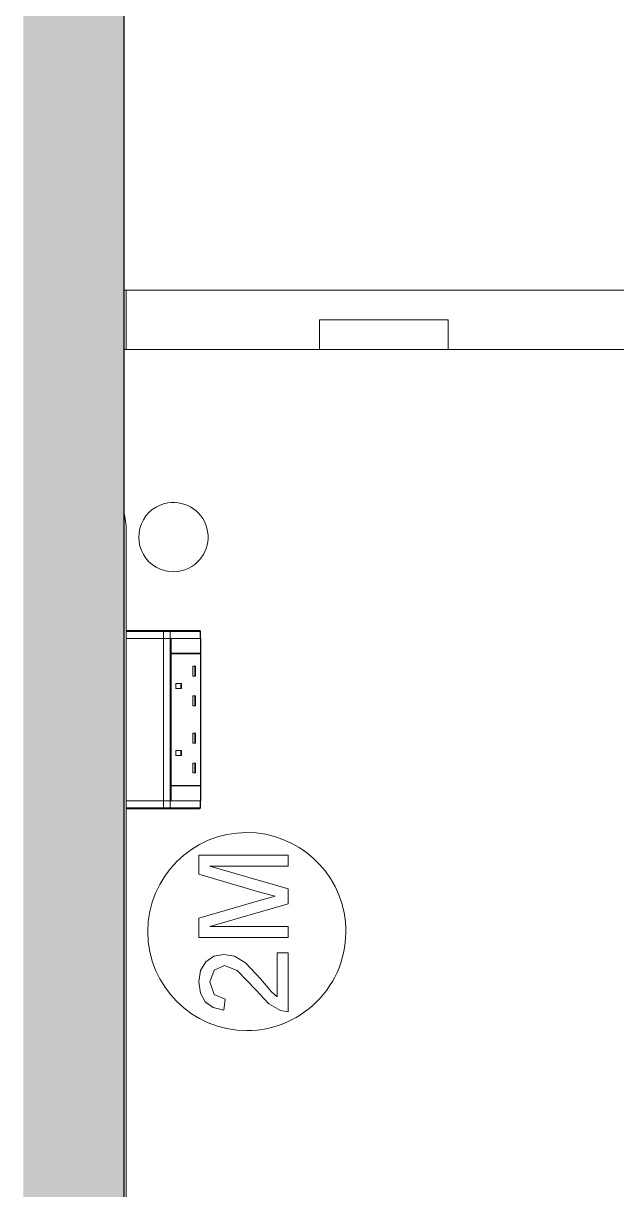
# Model space of a CAD drawing. Header units: millimetres. Extents: x 155927 to 295199, y -4084 to 97293.
# Drawn here: x 217349 to 217948, y 10074 to 11252 of the extents above; entities that cross this region are included whole.
import ezdxf

# ---------------------------------------------------------------- set-up
doc = ezdxf.new("R2010")
doc.units = ezdxf.units.MM
doc.header["$MEASUREMENT"] = 0
for name, color, linetype, lineweight in [('A-WALL-PATT', 7, 'CONTINUOUS', 9), ('I-FURN', 8, 'CONTINUOUS', 9), ('I-WALL', 7, 'CONTINUOUS', 9)]:
    doc.layers.add(name, color=color, linetype=linetype, lineweight=lineweight)

msp = doc.modelspace()

# ---------------------------------------------------------------- hatches: boundary and pattern name
at = {"layer": 'A-WALL-PATT'}
msp.add_hatch(color=256, dxfattribs=at).paths.add_polyline_path([(217348.8, 9369.6), (217450.8, 9369.6), (217450.8, 13505.6), (217348.8, 13505.6), (217348.8, 9692.7)], flags=0)

# ---------------------------------------------------------------- linework, layer by layer
at = {"layer": 'I-FURN'}
for p, q in [((217452.8, 10982.7), (217450.8, 10982.7)), ((217450.8, 10982.7), (218212.8, 10982.7)), ((218212.8, 10982.7), (217450.8, 10982.7)), ((217450.8, 10982.7), (218212.8, 10982.7)), ((218172.8, 10982.7), (217452.8, 10982.7)), ((217452.8, 10922.7), (217452.8, 10982.7)), ((217452.8, 10922.7), (217452.8, 10982.7)), ((217647.8, 10922.7), (217647.8, 10952.7)), ((217647.8, 10952.7), (217777.8, 10952.7)), ((217647.8, 10922.7), (217647.8, 10952.7)), ((217777.8, 10952.7), (217647.8, 10952.7)), ((217777.8, 10922.7), (217777.8, 10952.7)), ((217777.8, 10952.7), (217777.8, 10922.7)), ((217647.8, 10922.7), (217450.8, 10922.7)), ((217450.8, 10922.7), (217452.8, 10922.7)), ((217452.8, 10922.7), (218172.8, 10922.7)), ((217777.8, 10922.7), (217647.8, 10922.7)), ((218212.8, 10922.7), (217777.8, 10922.7)), ((217452.8, 10737.7), (217452.8, 10638.1)), ((217452.8, 10638.1), (217452.8, 10737.7)), ((217452.8, 10631.1), (217452.8, 10638.1)), ((217490.3, 10638.1), (217452.8, 10638.1)), ((217452.8, 10638.1), (217452.8, 10631.1)), ((217457.8, 10639.1), (217453.8, 10639.1)), ((217453.8, 10639.1), (217490.9, 10639.1)), ((217457.8, 10639.1), (217457.8, 10638.1)), ((217496.4, 10639.1), (217457.8, 10639.1)), ((217497.2, 10638.1), (217490.3, 10638.1)), ((217490.3, 10638.1), (217490.3, 10631.1)), ((217490.9, 10639.1), (217496.4, 10639.1)), ((217496.4, 10639.1), (217526.7, 10639.1)), ((217496.4, 10639.1), (217526.7, 10639.1)), ((217527.5, 10638.1), (217497.2, 10638.1)), ((217497.2, 10638.1), (217497.2, 10631.1)), ((217527.3, 10638.9), (217527.3, 10638.9)), ((217527.7, 10638.1), (217527.5, 10638.1)), ((217527.5, 10638.1), (217527.5, 10631.1)), ((217527.7, 10638.1), (217527.7, 10631.1)), ((217527.7, 10638.1), (217527.7, 10631.1)), ((217527.7, 10631.1), (217527.7, 10638.1)), ((217490.3, 10631.1), (217452.8, 10631.1)), ((217452.8, 10467.1), (217452.8, 10631)), ((217452.8, 10631), (217452.8, 10467.1)), ((217452.8, 10631), (217490.3, 10631)), ((217497.2, 10631.1), (217490.3, 10631.1)), ((217490.3, 10631), (217490.3, 10467.1)), ((217490.3, 10631), (217497.2, 10631)), ((217527.5, 10631.1), (217497.2, 10631.1)), ((217497.2, 10631), (217497.2, 10467.1)), ((217497.8, 10631), (217497.2, 10631)), ((217497.8, 10616.1), (217497.8, 10631)), ((217498, 10631.1), (217498, 10616.1)), ((217527.9, 10631.1), (217498, 10631.1)), ((217527.7, 10631.1), (217527.5, 10631.1)), ((217527.7, 10631), (217527.7, 10467.1)), ((217527.9, 10616.1), (217527.9, 10631.1)), ((217497.8, 10482.6), (217497.8, 10615.6)), ((217498, 10616.1), (217527.9, 10616.1)), ((217498, 10615.6), (217498, 10482.6)), ((217527.9, 10615.6), (217498, 10615.6)), ((217527.5, 10615.6), (217527.5, 10616.1)), ((217527.9, 10482.6), (217527.9, 10615.6)), ((217522.8, 10603), (217520, 10603)), ((217520, 10603), (217520, 10593)), ((217522.1, 10603), (217522.1, 10593)), ((217522.8, 10603), (217522.8, 10593)), ((217522.8, 10593), (217520, 10593)), ((217502.8, 10580.5), (217502.8, 10585.5)), ((217502.8, 10585.5), (217508.5, 10585.5)), ((217508.5, 10580.5), (217502.8, 10580.5)), ((217507.8, 10585.5), (217507.8, 10580.5)), ((217508.5, 10585.5), (217508.5, 10580.5)), ((217522.8, 10573), (217520, 10573)), ((217520, 10573), (217520, 10563)), ((217522.1, 10573), (217522.1, 10563)), ((217522.8, 10573), (217522.8, 10563)), ((217522.8, 10563), (217520, 10563)), ((217522.8, 10535.2), (217520, 10535.2)), ((217520, 10535.2), (217520, 10525.2)), ((217522.1, 10535.2), (217522.1, 10525.2)), ((217522.8, 10535.2), (217522.8, 10525.2)), ((217508.5, 10517.7), (217502.8, 10517.7)), ((217502.8, 10517.7), (217502.8, 10512.7)), ((217507.8, 10517.7), (217507.8, 10512.7)), ((217508.5, 10517.7), (217508.5, 10512.7)), ((217522.8, 10525.2), (217520, 10525.2)), ((217508.5, 10512.7), (217502.8, 10512.7)), ((217522.8, 10505.2), (217520, 10505.2)), ((217520, 10505.2), (217520, 10495.2)), ((217522.8, 10495.2), (217520, 10495.2)), ((217522.1, 10505.2), (217522.1, 10495.2)), ((217522.8, 10505.2), (217522.8, 10495.2)), ((217497.8, 10467.1), (217497.8, 10482.1)), ((217527.9, 10482.6), (217498, 10482.6)), ((217498, 10482.1), (217498, 10467.1)), ((217527.9, 10482.1), (217498, 10482.1)), ((217527.5, 10482.1), (217527.5, 10482.6)), ((217527.9, 10467.1), (217527.9, 10482.1)), ((217490.3, 10467.1), (217452.8, 10467.1)), ((217452.8, 10460), (217452.8, 10467)), ((217452.8, 10460), (217452.8, 10467)), ((217452.8, 10467), (217490.3, 10467)), ((217452.8, 10460), (217452.8, 9627.7)), ((217452.8, 9627.7), (217452.8, 10460)), ((217452.8, 10460), (217490.3, 10460)), ((217453.8, 10459), (217453.8, 10459)), ((217490.9, 10459), (217453.8, 10459)), ((217453.8, 10459), (217457.8, 10459)), ((217457.8, 10460), (217457.8, 10459)), ((217457.8, 10459), (217496.4, 10459)), ((217497.2, 10467.1), (217490.3, 10467.1)), ((217490.3, 10460), (217490.3, 10467)), ((217490.3, 10467), (217497.2, 10467)), ((217490.3, 10460), (217497.2, 10460)), ((217496.4, 10459), (217490.9, 10459)), ((217498, 10467.1), (217495.6, 10467.1)), ((217526.7, 10459), (217496.4, 10459)), ((217526.7, 10459), (217496.4, 10459)), ((217497.2, 10467.1), (217497.8, 10467.1)), ((217497.2, 10460), (217497.2, 10467)), ((217497.2, 10467), (217527.5, 10467)), ((217497.2, 10460), (217527.5, 10460)), ((217498, 10467.1), (217527.9, 10467.1)), ((217527.3, 10459.2), (217527.3, 10459.3)), ((217527.5, 10460), (217527.5, 10467)), ((217527.5, 10467), (217527.7, 10467)), ((217527.5, 10460), (217527.7, 10460)), ((217527.7, 10467), (217527.7, 10460)), ((217527.7, 10467), (217527.7, 10460)), ((217527.7, 10467), (217527.7, 10460)), ((217616.4, 10412.3), (217526, 10412.3)), ((217526, 10412.3), (217526, 10392.8)), ((217616.4, 10401), (217616.4, 10412.3)), ((217616.4, 10378.3), (217537.3, 10401)), ((217537.3, 10401), (217616.4, 10401)), ((217526, 10392.8), (217588.6, 10374.6)), ((217616.4, 10362.9), (217616.4, 10378.3)), ((217589.7, 10366.9), (217526, 10348.4)), ((217588.6, 10374.6), (217603, 10370.6)), ((217603, 10370.6), (217589.7, 10366.9)), ((217537.3, 10340.2), (217616.4, 10362.9)), ((217526, 10348.4), (217526, 10328.9)), ((217526, 10328.9), (217616.4, 10328.9)), ((217616.4, 10340.2), (217537.3, 10340.2)), ((217616.4, 10328.9), (217616.4, 10340.2)), ((217541.3, 10310.1), (217533.2, 10304.5)), ((217551.2, 10312), (217541.3, 10310.1)), ((217561.9, 10310), (217551.2, 10312)), ((217573, 10303.3), (217561.9, 10310)), ((217605.1, 10313.4), (217605.1, 10269)), ((217616.4, 10313.4), (217605.1, 10313.4)), ((217616.4, 10254.1), (217616.4, 10313.4)), ((217527.8, 10295.7), (217526, 10284.3)), ((217533.2, 10304.5), (217527.8, 10295.7)), ((217537.3, 10284.1), (217541.5, 10296.1)), ((217541.5, 10296.1), (217551.9, 10300.7)), ((217551.9, 10300.7), (217564.7, 10295.8)), ((217564.7, 10295.8), (217583.5, 10276.3)), ((217588.5, 10287.1), (217573, 10303.3)), ((217526, 10284.3), (217527.6, 10272.9)), ((217541.4, 10271.5), (217537.3, 10284.1)), ((217599.3, 10274.1), (217588.5, 10287.1)), ((217527.6, 10272.9), (217532.5, 10264.1)), ((217552.8, 10266.8), (217541.4, 10271.5)), ((217583.5, 10276.3), (217596.6, 10262.1)), ((217605.1, 10269), (217599.3, 10274.1)), ((217532.5, 10264.1), (217540.5, 10258.2)), ((217540.5, 10258.2), (217551.4, 10255.5)), ((217551.4, 10255.5), (217552.8, 10266.8)), ((217596.6, 10262.1), (217608.6, 10255.3)), ((217608.6, 10255.3), (217616.4, 10254.1))]:
    msp.add_line(p, q, dxfattribs=at)
at = {"layer": 'I-FURN', "flags": 128}
for points in [[(217453.8, 10639.1), (217453.8, 10639.1), (217453.7, 10639.1), (217453.7, 10639.1), (217453.7, 10639.1), (217453.6, 10639.1), (217453.6, 10639.1), (217453.5, 10639.1), (217453.5, 10639.1), (217453.5, 10639.1), (217453.4, 10639.1), (217453.4, 10639), (217453.4, 10639), (217453.3, 10639), (217453.3, 10639), (217453.3, 10639), (217453.2, 10638.9), (217453.2, 10638.9), (217453.2, 10638.9), (217453.1, 10638.9), (217453.1, 10638.8), (217453.1, 10638.8), (217453.1, 10638.8), (217453, 10638.7), (217453, 10638.7), (217453, 10638.7), (217453, 10638.6), (217452.9, 10638.6), (217452.9, 10638.6), (217452.9, 10638.5), (217452.9, 10638.5), (217452.9, 10638.5), (217452.9, 10638.4), (217452.9, 10638.4), (217452.8, 10638.3), (217452.8, 10638.3), (217452.8, 10638.3), (217452.8, 10638.2), (217452.8, 10638.2), (217452.8, 10638.1), (217452.8, 10638.1)], [(217457.8, 10639.1), (217457.7, 10639.1), (217457.5, 10639.1), (217457.3, 10639.1), (217457.2, 10639.1), (217457, 10639.1), (217456.9, 10639.1), (217456.7, 10639.1), (217456.6, 10639.1), (217456.4, 10639.1), (217456.3, 10639.1), (217456.1, 10639.1), (217456, 10639.1), (217455.8, 10639.1), (217455.7, 10639.1), (217455.6, 10639.1), (217455.4, 10639.1), (217455.3, 10639.1), (217455.2, 10639.1), (217455.1, 10639.1), (217455, 10639.1), (217454.8, 10639.1), (217454.7, 10639.1), (217454.6, 10639.1), (217454.5, 10639.1), (217454.5, 10639.1), (217454.4, 10639.1), (217454.3, 10639.1), (217454.2, 10639.1), (217454.2, 10639.1), (217454.1, 10639.1), (217454, 10639.1), (217454, 10639.1), (217453.9, 10639.1), (217453.9, 10639.1), (217453.9, 10639.1), (217453.9, 10639.1), (217453.8, 10639.1), (217453.8, 10639.1), (217453.8, 10639.1)], [(217453.8, 10639.1), (217453.8, 10639.1), (217453.8, 10639.1)], [(217453.8, 10639.1), (217454.1, 10639.1), (217454.5, 10639.1), (217455.1, 10639.1), (217455.8, 10639.1), (217456.6, 10639.1), (217457.5, 10639.1), (217458.6, 10639.1), (217459.8, 10639.1), (217461.1, 10639.1), (217462.6, 10639.1), (217464.2, 10639.1), (217465.9, 10639.1), (217467.7, 10639.1), (217469.6, 10639.1), (217471.7, 10639.1), (217473.8, 10639.1), (217476.1, 10639.1), (217478.4, 10639.1), (217480.9, 10639.1), (217483.5, 10639.1), (217486.1, 10639.1), (217488.8, 10639.1), (217490.9, 10639.1)], [(217490.9, 10639.1), (217491, 10639.1), (217491.1, 10639.1), (217491.3, 10639.1), (217491.4, 10639.1), (217491.6, 10639.1), (217491.7, 10639.1), (217491.9, 10639.1), (217492, 10639.1), (217492.2, 10639.1), (217492.3, 10639.1), (217492.5, 10639.1), (217492.6, 10639.1), (217492.8, 10639.1), (217493, 10639.1), (217493.1, 10639.1), (217493.3, 10639.1), (217493.4, 10639.1), (217493.6, 10639.1), (217493.7, 10639.1), (217493.9, 10639.1), (217494.1, 10639.1), (217494.2, 10639.1), (217494.4, 10639.1), (217494.5, 10639.1), (217494.7, 10639.1), (217494.8, 10639.1), (217495, 10639.1), (217495.1, 10639.1), (217495.2, 10639.1), (217495.4, 10639.1), (217495.5, 10639.1), (217495.6, 10639.1), (217495.8, 10639.1), (217495.9, 10639.1), (217496, 10639.1), (217496.1, 10639.1), (217496.2, 10639.1), (217496.3, 10639.1), (217496.4, 10639.1)], [(217527.7, 10638.1), (217527.7, 10638.2), (217527.7, 10638.2), (217527.7, 10638.3), (217527.7, 10638.3), (217527.6, 10638.3), (217527.6, 10638.4), (217527.6, 10638.4), (217527.6, 10638.5), (217527.6, 10638.5), (217527.6, 10638.5), (217527.6, 10638.6), (217527.6, 10638.6), (217527.5, 10638.6)], [(217452.8, 10460), (217452.8, 10460), (217452.8, 10459.9), (217452.8, 10459.9), (217452.8, 10459.9), (217452.8, 10459.8), (217452.9, 10459.8), (217452.9, 10459.7), (217452.9, 10459.7), (217452.9, 10459.7), (217452.9, 10459.6), (217452.9, 10459.6), (217452.9, 10459.6), (217453, 10459.5), (217453, 10459.5), (217453, 10459.5), (217453, 10459.4), (217453, 10459.4), (217453.1, 10459.4), (217453.1, 10459.3), (217453.1, 10459.3), (217453.2, 10459.3), (217453.2, 10459.2), (217453.2, 10459.2), (217453.2, 10459.2), (217453.3, 10459.2), (217453.3, 10459.2), (217453.4, 10459.1), (217453.4, 10459.1), (217453.4, 10459.1), (217453.5, 10459.1), (217453.5, 10459.1), (217453.5, 10459.1), (217453.6, 10459), (217453.6, 10459), (217453.7, 10459), (217453.7, 10459), (217453.7, 10459), (217453.8, 10459), (217453.8, 10459), (217453.8, 10459)], [(217490.9, 10459), (217488.1, 10459), (217485.4, 10459), (217482.8, 10459), (217480.2, 10459), (217477.8, 10459), (217475.5, 10459), (217473.3, 10459), (217471.1, 10459), (217469.1, 10459), (217467.2, 10459), (217465.4, 10459), (217463.8, 10459), (217462.2, 10459), (217460.8, 10459), (217459.5, 10459), (217458.3, 10459), (217457.3, 10459), (217456.3, 10459), (217455.6, 10459), (217454.9, 10459), (217454.4, 10459), (217454, 10459), (217453.8, 10459)], [(217453.8, 10459), (217453.8, 10459), (217453.8, 10459), (217453.9, 10459), (217453.9, 10459), (217453.9, 10459), (217453.9, 10459), (217454, 10459), (217454, 10459), (217454.1, 10459), (217454.1, 10459), (217454.2, 10459), (217454.3, 10459), (217454.4, 10459), (217454.4, 10459), (217454.5, 10459), (217454.6, 10459), (217454.7, 10459), (217454.8, 10459), (217454.9, 10459), (217455, 10459), (217455.2, 10459), (217455.3, 10459), (217455.4, 10459), (217455.5, 10459), (217455.7, 10459), (217455.8, 10459), (217455.9, 10459), (217456.1, 10459), (217456.2, 10459), (217456.4, 10459), (217456.5, 10459), (217456.7, 10459), (217456.8, 10459), (217457, 10459), (217457.1, 10459), (217457.3, 10459), (217457.5, 10459), (217457.6, 10459), (217457.8, 10459), (217457.8, 10459)], [(217496.4, 10459), (217496.3, 10459), (217496.2, 10459), (217496.1, 10459), (217496, 10459), (217495.9, 10459), (217495.8, 10459), (217495.6, 10459), (217495.5, 10459), (217495.4, 10459), (217495.2, 10459), (217495.1, 10459), (217495, 10459), (217494.8, 10459), (217494.7, 10459), (217494.5, 10459), (217494.4, 10459), (217494.2, 10459), (217494.1, 10459), (217493.9, 10459), (217493.7, 10459), (217493.6, 10459), (217493.4, 10459), (217493.3, 10459), (217493.1, 10459), (217493, 10459), (217492.8, 10459), (217492.6, 10459), (217492.5, 10459), (217492.3, 10459), (217492.2, 10459), (217492, 10459), (217491.9, 10459), (217491.7, 10459), (217491.6, 10459), (217491.4, 10459), (217491.3, 10459), (217491.1, 10459), (217491, 10459), (217490.9, 10459)], [(217527.5, 10459.5), (217527.6, 10459.5), (217527.6, 10459.6), (217527.6, 10459.6), (217527.6, 10459.7), (217527.6, 10459.7), (217527.6, 10459.7), (217527.6, 10459.8), (217527.6, 10459.8), (217527.7, 10459.8), (217527.7, 10459.9), (217527.7, 10459.9), (217527.7, 10460), (217527.7, 10460), (217527.7, 10460)]]:
    msp.add_lwpolyline(points, dxfattribs=at)
at = {"layer": 'I-FURN'}
for centre, radius, start, end in [((217500.4, 10733.3), 35, 105, 165), ((217500.4, 10733.3), 35, 285, 105), ((217352.8, 10737.7), 100, 0, 10.7256), ((217352.8, 10737.7), 100, 0, 10.7256), ((217500.4, 10733.3), 35, 165.2996, 285), ((217574.5, 10335), 100, 90, 270), ((217574.5, 10335), 100, 5.6547, 90), ((217574.5, 10335), 100, 270, 5.4446)]:
    msp.add_arc(centre, radius, start, end, dxfattribs=at)
at = {"layer": 'I-FURN', "extrusion": (0, 0, -1)}
for centre, major_axis, ratio, start_param, end_param in [((217453.8, 10638.1), (0, -1), 0.998113, 1.570796, 3.141593), ((217490.9, 10638.1), (0, -1), 0.56467, 1.570796, 3.141593), ((217496.4, 10638.1), (0, -1), 0.819152, 3.141593, 4.712389), ((217526.7, 10638.1), (0, 1), 0.819152, 0, 1.570796), ((217453.8, 10460), (0, -1), 0.998113, 0, 1.570796), ((217490.9, 10460), (0, -1), 0.56467, 0, 1.570796), ((217496.4, 10460), (0, -1), 0.819152, 4.712389, 6.283185), ((217526.7, 10460), (0, -1), 0.819152, 4.712389, 6.283185)]:
    msp.add_ellipse(centre, major_axis=major_axis, ratio=ratio, start_param=start_param, end_param=end_param, dxfattribs=at)
at = {"layer": 'I-WALL', "lineweight": 30}
msp.add_line((217450.8, 9369.6), (217450.8, 13505.6), dxfattribs=at)

doc.saveas('drawing.dxf')
